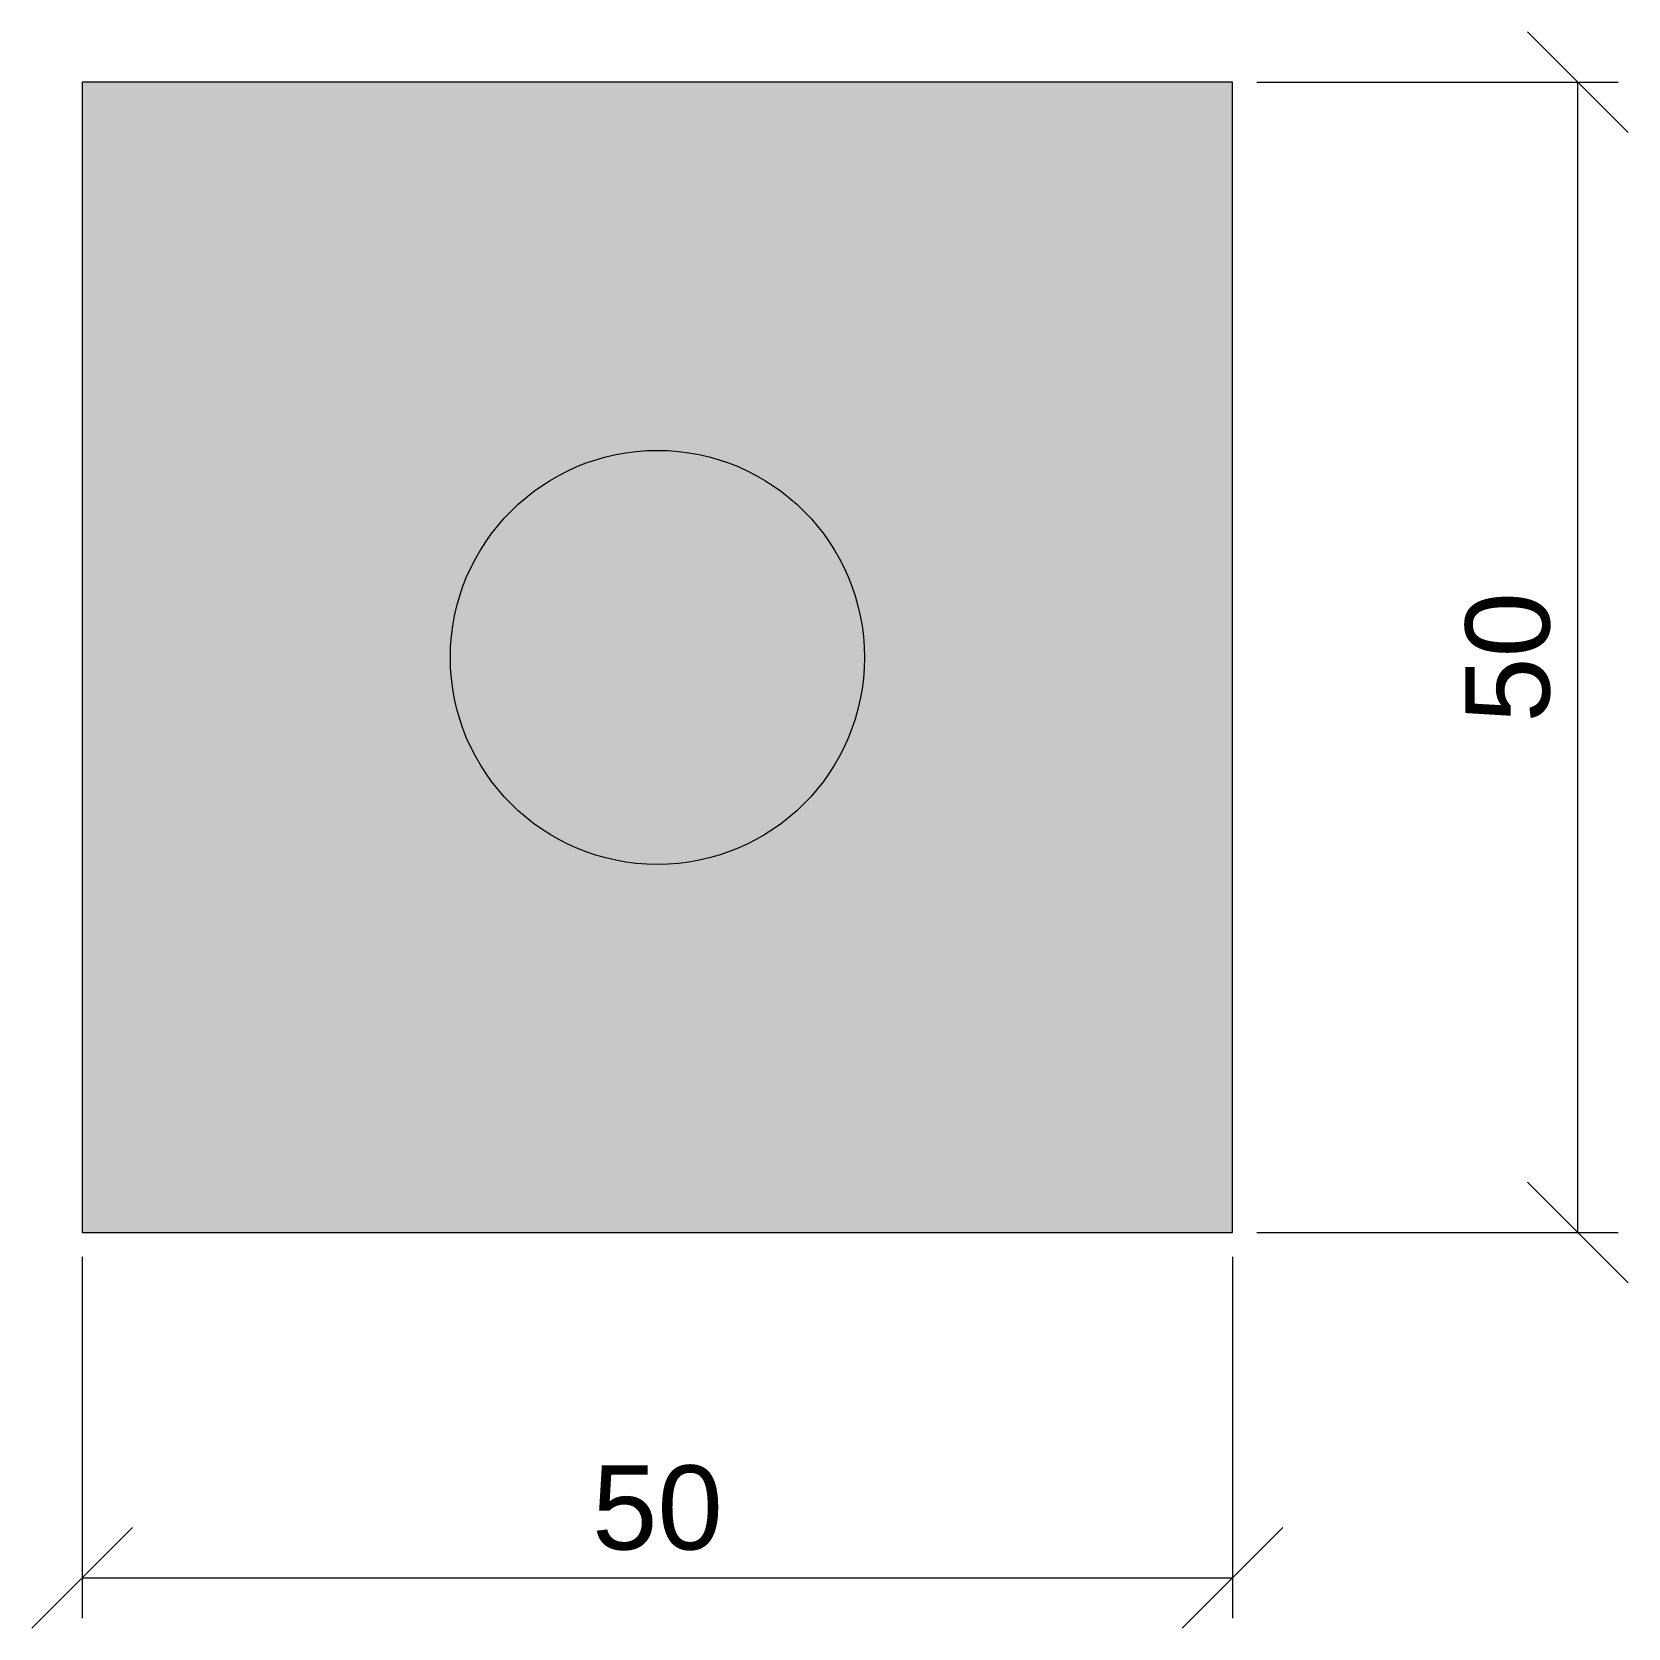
# Model space of a CAD drawing. Header units: millimetres. Extents: x -27.2 to 42.2, y -42.2 to 27.2.
import ezdxf

# ---------------------------------------------------------------- set-up
doc = ezdxf.new("R2010")
doc.units = ezdxf.units.MM
doc.header["$LTSCALE"] = 2
for name, color, linetype, lineweight, true_color in [('COTAS', 27, 'Continuous', 15, 0x333333), ('G-r_bp', 138, 'Continuous', 20, 0x142433), ('G-void', 27, 'Continuous', 20, 0x333333)]:
    doc.layers.add(name, color=color, linetype=linetype, lineweight=lineweight, true_color=true_color)
doc.styles.add('ESTANDAR', font='arial.ttf')
doc.dimstyles.new('COTAS_1-2', dxfattribs={"dimscale": 2, "dimtxt": 1.8288, "dimasz": 2, "dimexe": 0.881944, "dimexo": 0.529167, "dimgap": 0.6, "dimtad": 1, "dimdec": 0, "dimtxsty": 'ESTANDAR', "dimtsz": 1.094317, "dimcen": 2.5, "dimclrd": 8, "dimclre": 8, "dimclrt": 250, "dimazin": 3, "dimtfac": 1, "dimtmove": 0, "dimatfit": 3, "dimlwd": 15, "dimlwe": 13})

msp = doc.modelspace()

# ---------------------------------------------------------------- hatches: boundary and pattern name
at = {"layer": 'G-r_bp', "true_color": 0x34506b}
msp.add_hatch(color=7, dxfattribs=at).paths.add_polyline_path([(-25, -25), (25, -25), (25, 25), (-25, 25)])
at = {"layer": 'G-void', "true_color": 0xffffff}
h = msp.add_hatch(color=7, dxfattribs=at)
edge = h.paths.add_edge_path()
edge.add_arc((0, 0), 9, 0, 360)

# ---------------------------------------------------------------- linework, layer by layer
at = {"layer": 'G-r_bp'}
msp.add_lwpolyline([(-25, -25), (25, -25), (25, 25), (-25, 25)], close=True, dxfattribs=at)
at = {"layer": 'G-void'}
msp.add_circle((0, 0), 9, dxfattribs=at)

# ---------------------------------------------------------------- dimensions: what is measured, and where the dimension line sits
at = {"layer": 'COTAS'}
msp.add_linear_dim(base=(40, -25), p1=(25, -25), p2=(25, 25), angle=90, dimstyle='COTAS_1-2', dxfattribs=at).render()
msp.add_linear_dim(base=(-25, -40), p1=(-25, -25), p2=(25, -25), dimstyle='COTAS_1-2', dxfattribs=at).render()

doc.saveas('drawing.dxf')
